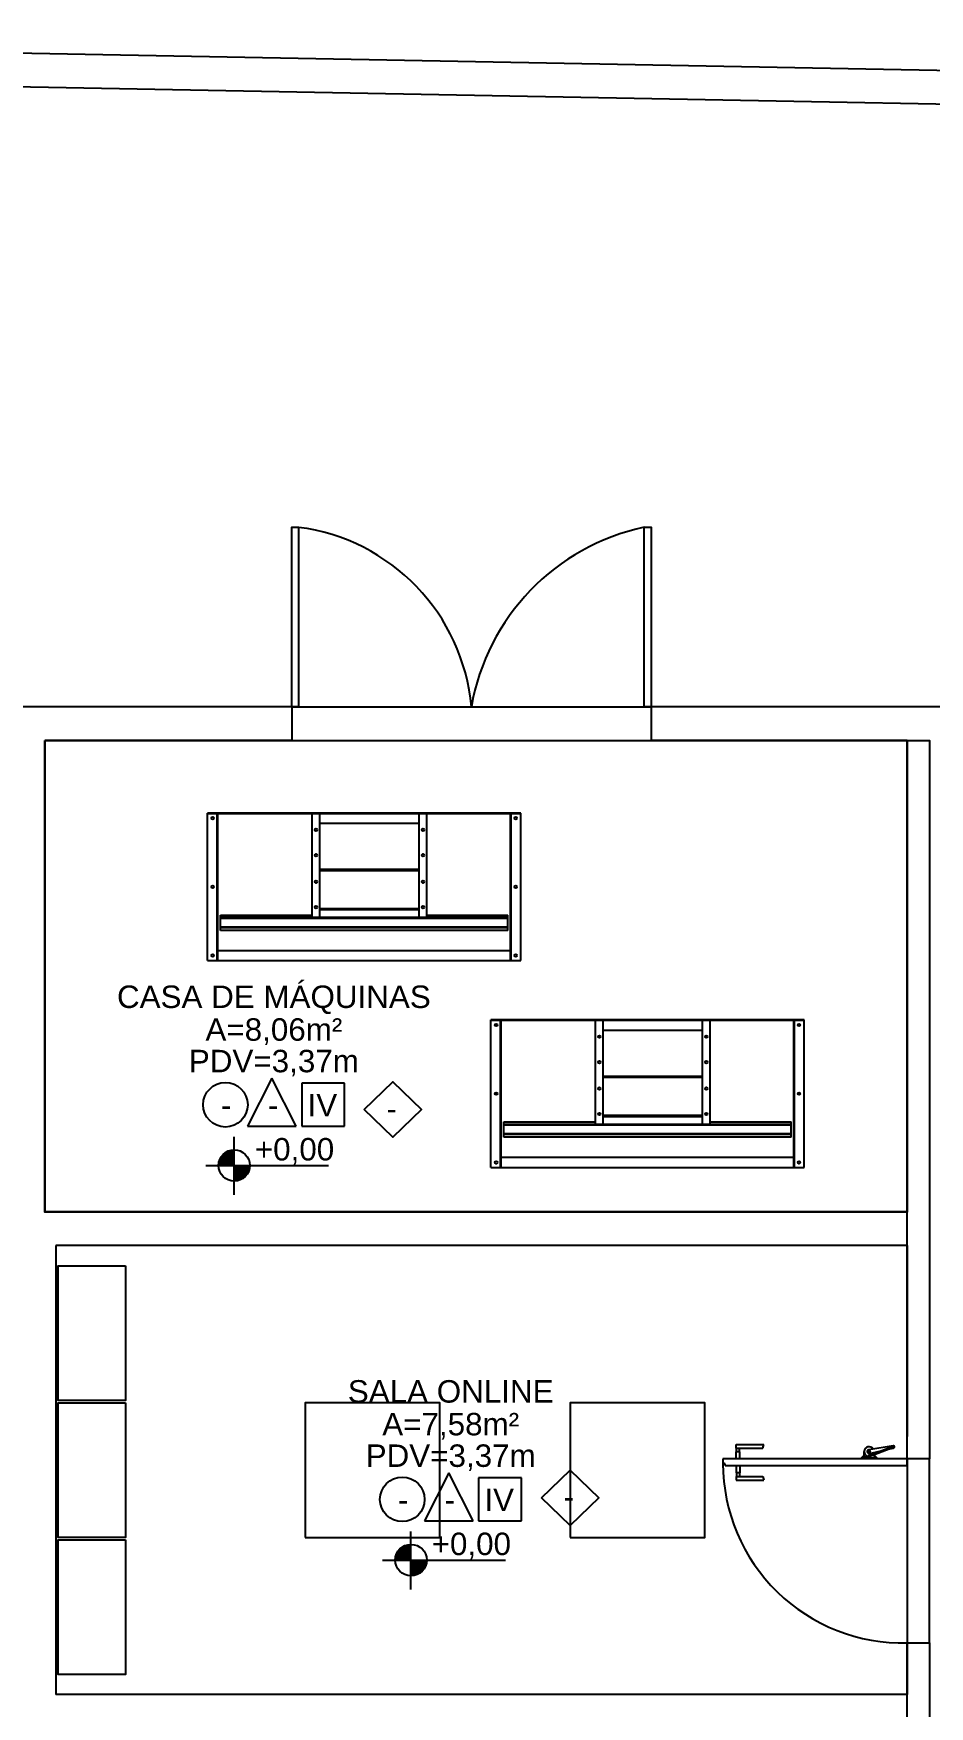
# Model space of a CAD drawing. Extents: x 100 to 738, y -85 to 470.
# Drawn here: x 617.05 to 621.04, y 462.23 to 469.69 of the extents above; entities that cross this region are included whole.
import ezdxf
from ezdxf.enums import TextEntityAlignment as Align

# ---------------------------------------------------------------- set-up
doc = ezdxf.new("R2010")
doc.units = 0
doc.linetypes.add('HIDDEN', pattern=[0.375, 0.25, -0.125])
doc.layers.get('0').update_dxf_attribs({"linetype": 'CONTINUOUS'})
for name, color, linetype in [('A101', 1, 'CONTINUOUS'), ('A102', 2, 'CONTINUOUS'), ('A103', 3, 'CONTINUOUS'), ('AC-EQUIPAMENTO', 2, 'CONTINUOUS'), ('ARQ-ALV', 6, 'CONTINUOUS'), ('ARQ-EQP', 2, 'CONTINUOUS'), ('ARQ-ESQ', 2, 'CONTINUOUS'), ('ARQ-GES', 4, 'CONTINUOUS'), ('ARQ-MOB', 2, 'CONTINUOUS'), ('ARQ-PIS', 1, 'CONTINUOUS'), ('GRF-ACAB', 2, 'CONTINUOUS'), ('GRF-SMB', 2, 'CONTINUOUS')]:
    doc.layers.add(name, color=color, linetype=linetype)
doc.styles.add('ARIAL', font='arial.ttf', dxfattribs={"height": 0.1})
doc.styles.add('Arial_1', font='arial.ttf', dxfattribs={"height": 0.075})

# ---------------------------------------------------------------- blocks, each defined once
blk = doc.blocks.new('porta80')
at = {"layer": 'A101', "color": 0}
for p, q in [((135.9099, 99.6544), (135.8992, 99.6437)), ((135.9225, 99.6486), (135.9303, 99.6515)), ((135.9235, 99.646), (135.9312, 99.6489)), ((136.0382, 99.6963), (135.9302, 99.6783)), ((135.9333, 99.6623), (135.9854, 99.6737)), ((135.9537, 99.6544), (135.9644, 99.6437)), ((136.0236, 99.682), (136.0404, 99.6857))]:
    blk.add_line(p, q, dxfattribs=at)
for points in [[(135.9537, 99.6558), (135.9537, 99.6437), (135.9644, 99.6437), (135.9644, 99.6377), (135.9537, 99.6377), (135.9537, 99.6407), (135.9099, 99.6407), (135.9099, 99.6377), (135.8992, 99.6377), (135.8992, 99.6437), (135.9099, 99.6437), (135.9099, 99.6703)], [(135.9537, 99.6668), (135.9537, 99.6618)]]:
    blk.add_lwpolyline(points, dxfattribs=at)
blk.add_lwpolyline([(135.9235, 99.6461), (135.9235, 99.6415), (135.9349, 99.6415), (135.9349, 99.6385), (135.9044, 99.6385), (135.9044, 99.6415), (135.9158, 99.6415), (135.9158, 99.6461, -1)], format="xyb", close=True, dxfattribs=at)
for points in [[(135.9318, 99.6667), (135.9287, 99.6685), (135.9287, 99.6721), (135.9318, 99.6739), (135.9349, 99.6721), (135.9349, 99.6685)], [(136.0292, 99.6841), (135.9317, 99.6476), (135.9298, 99.6528), (136.0273, 99.6894)]]:
    blk.add_lwpolyline(points, close=True, dxfattribs=at)
blk.add_lwpolyline([(136.0277, 99.6881), (136.0355, 99.691, -5.295415), (136.0365, 99.6883), (136.0287, 99.6854)], format="xyb", dxfattribs=at)
for centre, radius in [((135.9197, 99.6461), 0.00104), ((135.9318, 99.6703), 0.00547), ((136.0393, 99.6909), 0.00243)]:
    blk.add_circle(centre, radius, dxfattribs=at)
for centre, radius, start, end in [((135.9318, 99.6703), 0.0219, 31.31497, 251.72651), ((135.9318, 99.6703), 0.00815, 101.38613, 280.40458), ((135.9318, 99.6703), 0.0219, 334.88663, 350.47388), ((136.0393, 99.6909), 0.00542, 281.63407, 101.63407)]:
    blk.add_arc(centre, radius, start, end, dxfattribs=at)
at = {"layer": 'A101', "color": 0, "linetype": 'HIDDEN', "ltscale": 10}
blk.add_arc((136.0827, 99.6194), 0.8019, 180.12415, 271.29049, dxfattribs=at)
at = {"layer": 'A102', "color": 0}
for p, q in [((135.3405, 99.7017), (135.4628, 99.7017)), ((135.3405, 99.6857), (135.3405, 99.7017)), ((135.3405, 99.6857), (135.4583, 99.6857)), ((135.3405, 99.6377), (135.3405, 99.6697)), ((135.3565, 99.6697), (135.3405, 99.6697)), ((135.3417, 99.6697), (135.3417, 99.6857)), ((135.3553, 99.6697), (135.3553, 99.6857)), ((135.3565, 99.6377), (135.3565, 99.6697)), ((135.4583, 99.6857), (135.4628, 99.7017)), ((135.3405, 99.6077), (135.3405, 99.5757)), ((135.3565, 99.5757), (135.3405, 99.5757)), ((135.3417, 99.5757), (135.3417, 99.5597)), ((135.3553, 99.5757), (135.3553, 99.5597)), ((135.3565, 99.6077), (135.3565, 99.5757)), ((135.3405, 99.5597), (135.3405, 99.5437)), ((135.3405, 99.5597), (135.4583, 99.5597)), ((135.3405, 99.5437), (135.4628, 99.5437)), ((135.4583, 99.5597), (135.4628, 99.5437))]:
    blk.add_line(p, q, dxfattribs=at)
at = {"layer": 'A103', "color": 0}
for p, q in [((136.1007, 99.6377), (135.2807, 99.6377)), ((135.2807, 99.6377), (135.2807, 99.6177)), ((135.2857, 99.6177), (135.2807, 99.6177)), ((135.2907, 99.6077), (135.2907, 99.6127)), ((135.2907, 99.6077), (136.1007, 99.6077)), ((136.1007, 99.6077), (136.1007, 99.6377))]:
    blk.add_line(p, q, dxfattribs=at)
blk.add_arc((135.2857, 99.6127), 0.005, 0, 90, dxfattribs=at)
blk = doc.blocks.new('EVAP. 40BV08 - CARRIER')
at = {"layer": 'AC-EQUIPAMENTO', "color": 0}
for p, q in [((-510.9339, -16.9457), (-512.1649, -16.9457)), ((-512.1649, -17.5257), (-512.1649, -16.9457)), ((-510.9339, -16.9487), (-512.1649, -16.9487)), ((-512.1269, -17.5257), (-512.1269, -16.9457)), ((-512.1239, -17.5257), (-512.1239, -16.9457)), ((-511.7539, -17.3567), (-511.7539, -16.9487)), ((-511.7239, -17.3567), (-511.7239, -16.9487)), ((-511.3339, -17.3567), (-511.3339, -16.9487)), ((-511.3039, -17.3567), (-511.3039, -16.9487)), ((-510.9749, -17.5257), (-510.9749, -16.9457)), ((-510.9719, -17.5257), (-510.9719, -16.9457)), ((-510.9339, -17.5257), (-510.9339, -16.9457)), ((-511.7239, -16.9857), (-511.3339, -16.9857)), ((-511.3339, -17.1677), (-511.7239, -17.1677)), ((-511.3339, -17.1727), (-511.7239, -17.1727)), ((-512.1139, -17.4067), (-512.1139, -17.3467)), ((-512.1139, -17.3467), (-511.7539, -17.3467)), ((-511.3339, -17.3217), (-511.7239, -17.3217)), ((-511.3339, -17.3267), (-511.7239, -17.3267)), ((-511.3039, -17.3467), (-510.9849, -17.3467)), ((-510.9849, -17.4067), (-510.9849, -17.3467)), ((-510.9849, -17.3567), (-512.1139, -17.3567)), ((-510.9849, -17.3597), (-512.1139, -17.3597)), ((-510.9849, -17.3937), (-512.1139, -17.3937)), ((-510.9849, -17.3967), (-512.1139, -17.3967)), ((-510.9849, -17.4067), (-512.1139, -17.4067)), ((-512.1239, -17.4857), (-510.9749, -17.4857)), ((-512.1649, -17.5257), (-510.9339, -17.5257))]:
    blk.add_line(p, q, dxfattribs=at)
for centre in [(-512.1444, -16.9657), (-511.7389, -17.0117), (-511.3189, -17.0117), (-510.9544, -16.9657), (-511.7389, -17.1117), (-511.3189, -17.1117), (-511.7389, -17.2157), (-511.3189, -17.2157), (-512.1444, -17.2357), (-510.9544, -17.2357), (-511.7389, -17.3157), (-511.3189, -17.3157), (-512.1444, -17.5057), (-510.9544, -17.5057)]:
    blk.add_circle(centre, 0.005, dxfattribs=at)
blk = doc.blocks.new('BASE ARQ')
at = {"layer": 'A101'}
blk.add_line((727.9299, 488.601), (729.5299, 488.601), dxfattribs=at)
at = {"layer": 'ARQ-ALV'}
for p, q in [((727.9299, 488.601), (726.7298, 488.601)), ((727.9299, 488.601), (727.9299, 488.451)), ((733.5301, 488.601), (729.5299, 488.601)), ((729.5299, 488.601), (729.5299, 488.451)), ((727.9299, 488.451), (726.8298, 488.451)), ((726.8298, 488.451), (726.8298, 486.351)), ((730.67, 488.451), (729.5299, 488.451)), ((730.67, 488.451), (730.67, 486.351)), ((730.67, 486.351), (726.8298, 486.351)), ((730.67, 486.201), (726.8798, 486.201)), ((726.8798, 486.201), (726.8798, 484.201)), ((730.67, 484.531), (730.67, 484.201)), ((730.67, 484.201), (726.8798, 484.201))]:
    blk.add_line(p, q, dxfattribs=at)
for points in [[(722.1098, 489.921), (722.1098, 491.601), (755.6098, 490.971), (755.6098, 487.881)], [(725.3098, 488.5561), (725.3098, 489.921), (725.3098, 490.071), (722.2598, 490.071), (722.2598, 491.4481), (755.4598, 490.8238), (755.4598, 487.881)]]:
    blk.add_lwpolyline(points, dxfattribs=at)
at = {"layer": 'ARQ-ESQ'}
for points in [[(727.9599, 488.601), (727.9299, 488.601), (727.9299, 489.401), (727.9599, 489.401), (727.9599, 488.601)], [(729.5299, 488.601), (729.4999, 488.601), (729.4999, 489.401), (729.5299, 489.401), (729.5299, 488.601)]]:
    blk.add_lwpolyline(points, dxfattribs=at)
for centre, radius, start, end in [((727.8479, 488.5226), 0.8854, 5.0755, 82.73512), ((729.7035, 488.4345), 0.9877, 101.89446, 170.29492)]:
    blk.add_arc(centre, radius, start, end, dxfattribs=at)
at = {"layer": 'ARQ-GES'}
blk.add_line((730.67, 486.201), (730.67, 485.351), dxfattribs=at)
for points in [[(730.67, 488.451), (730.77, 488.451), (730.77, 485.251), (730.67, 485.251)], [(730.67, 484.431), (730.77, 484.431), (730.77, 484.051), (730.67, 484.051)]]:
    blk.add_lwpolyline(points, close=True, dxfattribs=at)
at = {"layer": 'ARQ-MOB'}
for points in [[(727.1898, 486.111), (727.1898, 485.511), (726.8898, 485.511), (726.8898, 486.111)], [(727.1898, 485.501), (727.1898, 484.901), (726.8898, 484.901), (726.8898, 485.501)], [(727.9898, 484.901), (728.5898, 484.901), (728.5898, 485.501), (727.9898, 485.501)], [(729.1698, 484.901), (729.7698, 484.901), (729.7698, 485.501), (729.1698, 485.501)], [(727.1898, 484.891), (727.1898, 484.291), (726.8898, 484.291), (726.8898, 484.891)]]:
    blk.add_lwpolyline(points, close=True, dxfattribs=at)
at = {"layer": 'ARQ-PIS', "linetype": 'Continuous', "ltscale": 0.01}
for p, q in [((730.67, 485.251), (730.67, 484.431)), ((730.77, 484.431), (730.77, 485.251))]:
    blk.add_line(p, q, dxfattribs=at)
at = {"layer": 'ARQ-EQP', "xscale": 1.133739275212392, "yscale": 1.133739275212392, "zscale": 1.133739275212392}
for p in [(1308.2164, 507.3403), (1309.4782, 506.4188)]:
    blk.add_blockref('EVAP. 40BV08 - CARRIER', p, dxfattribs=at)
at = {"layer": 'ARQ-ESQ'}
blk.add_blockref('porta80', (594.5692, 385.6133), dxfattribs=at)
blk = doc.blocks.new('SIMB-RODAPE')
at = {"ltscale": 0.5}
blk.add_lwpolyline([(-0.1295, 0), (0, 0.125), (0.1295, 0), (0, -0.125), (-0.1295, 0)], dxfattribs=at)
at = {"style": 'ARIAL'}
blk.add_attdef('-', text='', height=0.1, dxfattribs=at).set_placement((-0.0056, 0.0042), align=Align.MIDDLE_CENTER)
blk = doc.blocks.new('1235-1022-BB-AG_PCA_RELOGIO_E_EMP-TAG-MAT-LAYOUT-PROP-TERREO$0$Cota de Nível')
at = {"layer": 'GRF-SMB', "color": 1}
for p, q in [((12.2231, -0.8908), (12.2231, -0.6606)), ((12.1106, -0.774), (12.5965, -0.774))]:
    blk.add_line(p, q, dxfattribs=at)
at = {"layer": 'GRF-SMB', "color": 1, "const_width": 0.0622}
for points in [[(12.2231, -0.7429, 0.414214), (12.192, -0.774)], [(12.2231, -0.8051, 0.414214), (12.2542, -0.774)]]:
    blk.add_lwpolyline(points, format="xyb", dxfattribs=at)
at = {"layer": 'GRF-SMB', "color": 1}
blk.add_circle((12.2231, -0.774), 0.0622, dxfattribs=at)
blk = doc.blocks.new('1235-1022-BB-AG_PCA_RELOGIO_E_EMP-TAG-MAT-LAYOUT-PROP-TERREO$0$FOX_AMBIENTE_NO_ EXISTENTE0')
at = {"color": 1}
for p, q in [((0.00012, -0.00161), (-0.0018, -0.00539)), ((0.00204, -0.00539), (0.00012, -0.00161)), ((0.00586, -0.002), (0.00247, -0.002)), ((0.00247, -0.002), (0.00247, -0.00539)), ((0.00586, -0.00539), (0.00586, -0.002)), ((-0.0018, -0.00539), (0.00204, -0.00539)), ((0.00247, -0.00539), (0.00586, -0.00539))]:
    blk.add_line(p, q, dxfattribs=at)
blk.add_circle((-0.00355, -0.0037), 0.00176, dxfattribs=at)
blk = doc.blocks.new('Tag_Ambiente')
at = {"xscale": 1.125, "yscale": 1.125, "zscale": 1.125}
blk.add_blockref('1235-1022-BB-AG_PCA_RELOGIO_E_EMP-TAG-MAT-LAYOUT-PROP-TERREO$0$Cota de Nível', (-13.539, 0.8708), dxfattribs=at)
at = {"layer": 'GRF-ACAB', "color": 1, "xscale": 56.38359374999997, "yscale": 56.38359374999997, "zscale": 56.38359374999997}
blk.add_blockref('1235-1022-BB-AG_PCA_RELOGIO_E_EMP-TAG-MAT-LAYOUT-PROP-TERREO$0$FOX_AMBIENTE_NO_ EXISTENTE0', (0.3732, 0.4791), dxfattribs=at)
at = {"color": 3, "style": 'Arial_1'}
for tag, p in [('AMBIENTE', (0.3887, 0.7016)), ('X', (0.1766, 0.2188)), ('Y', (0.3848, 0.2188)), ('Z', (0.6048, 0.2188))]:
    blk.add_attdef(tag, text='', height=0.1, dxfattribs=at).set_placement(p, align=Align.CENTER)
at = {"style": 'Arial_1'}
for tag, p in [('ÁREA', (0.3887, 0.5557)), ('PÉ-DIREITO', (0.3887, 0.4152))]:
    blk.add_attdef(tag, text='', height=0.1, dxfattribs=at).set_placement(p, align=Align.CENTER)
blk.add_attdef('NÍVEL', (0.3039, 0.0223), '', height=0.1, dxfattribs=at)

msp = doc.modelspace()

# ---------------------------------------------------------------- linework, layer by layer
at = {"layer": 'ARQ-PIS'}
msp.add_lwpolyline([(617.0982, 466.5367), (620.9383, 466.5367), (620.9383, 464.4367), (617.0982, 464.4367)], close=True, dxfattribs=at)

# ---------------------------------------------------------------- block references
msp.add_blockref('BASE ARQ', (-109.7317, -21.9142))
ref = msp.add_blockref('SIMB-RODAPE', (618.6487, 464.893), dxfattribs=dict(at, xscale=0.9855799017464645, yscale=0.9855799017464645, zscale=0.9855799017464645))
ref.add_attrib('-', '-', dxfattribs={"layer": '0', "color": 2, "height": 0.0986, "style": 'ARIAL'}).set_placement((618.6432, 464.8972), align=Align.MIDDLE_CENTER)
ref = msp.add_blockref('SIMB-RODAPE', (619.4382, 463.1639), dxfattribs=dict(at, xscale=0.9855799017464645, yscale=0.9855799017464645, zscale=0.9855799017464645))
ref.add_attrib('-', '-', dxfattribs={"layer": '0', "color": 2, "height": 0.0986, "style": 'ARIAL'}).set_placement((619.4326, 463.1681), align=Align.MIDDLE_CENTER)
at = {"layer": 'GRF-SMB'}
for p, values in [((617.73, 464.644), {'Z': 'IV', 'Y': '-', 'X': '-', 'AMBIENTE': 'CASA DE MÁQUINAS', 'ÁREA': 'A=8,06m²', 'PÉ-DIREITO': 'PDV=3,37m', 'NÍVEL': '+0,00'}), ((618.5173, 462.8861), {'Z': 'IV', 'Y': '-', 'X': '-', 'AMBIENTE': 'SALA ONLINE', 'ÁREA': 'A=7,58m²', 'PÉ-DIREITO': 'PDV=3,37m', 'NÍVEL': '+0,00'})]:
    msp.add_blockref('Tag_Ambiente', p, dxfattribs=at).add_auto_attribs(values)

doc.saveas('drawing.dxf')
